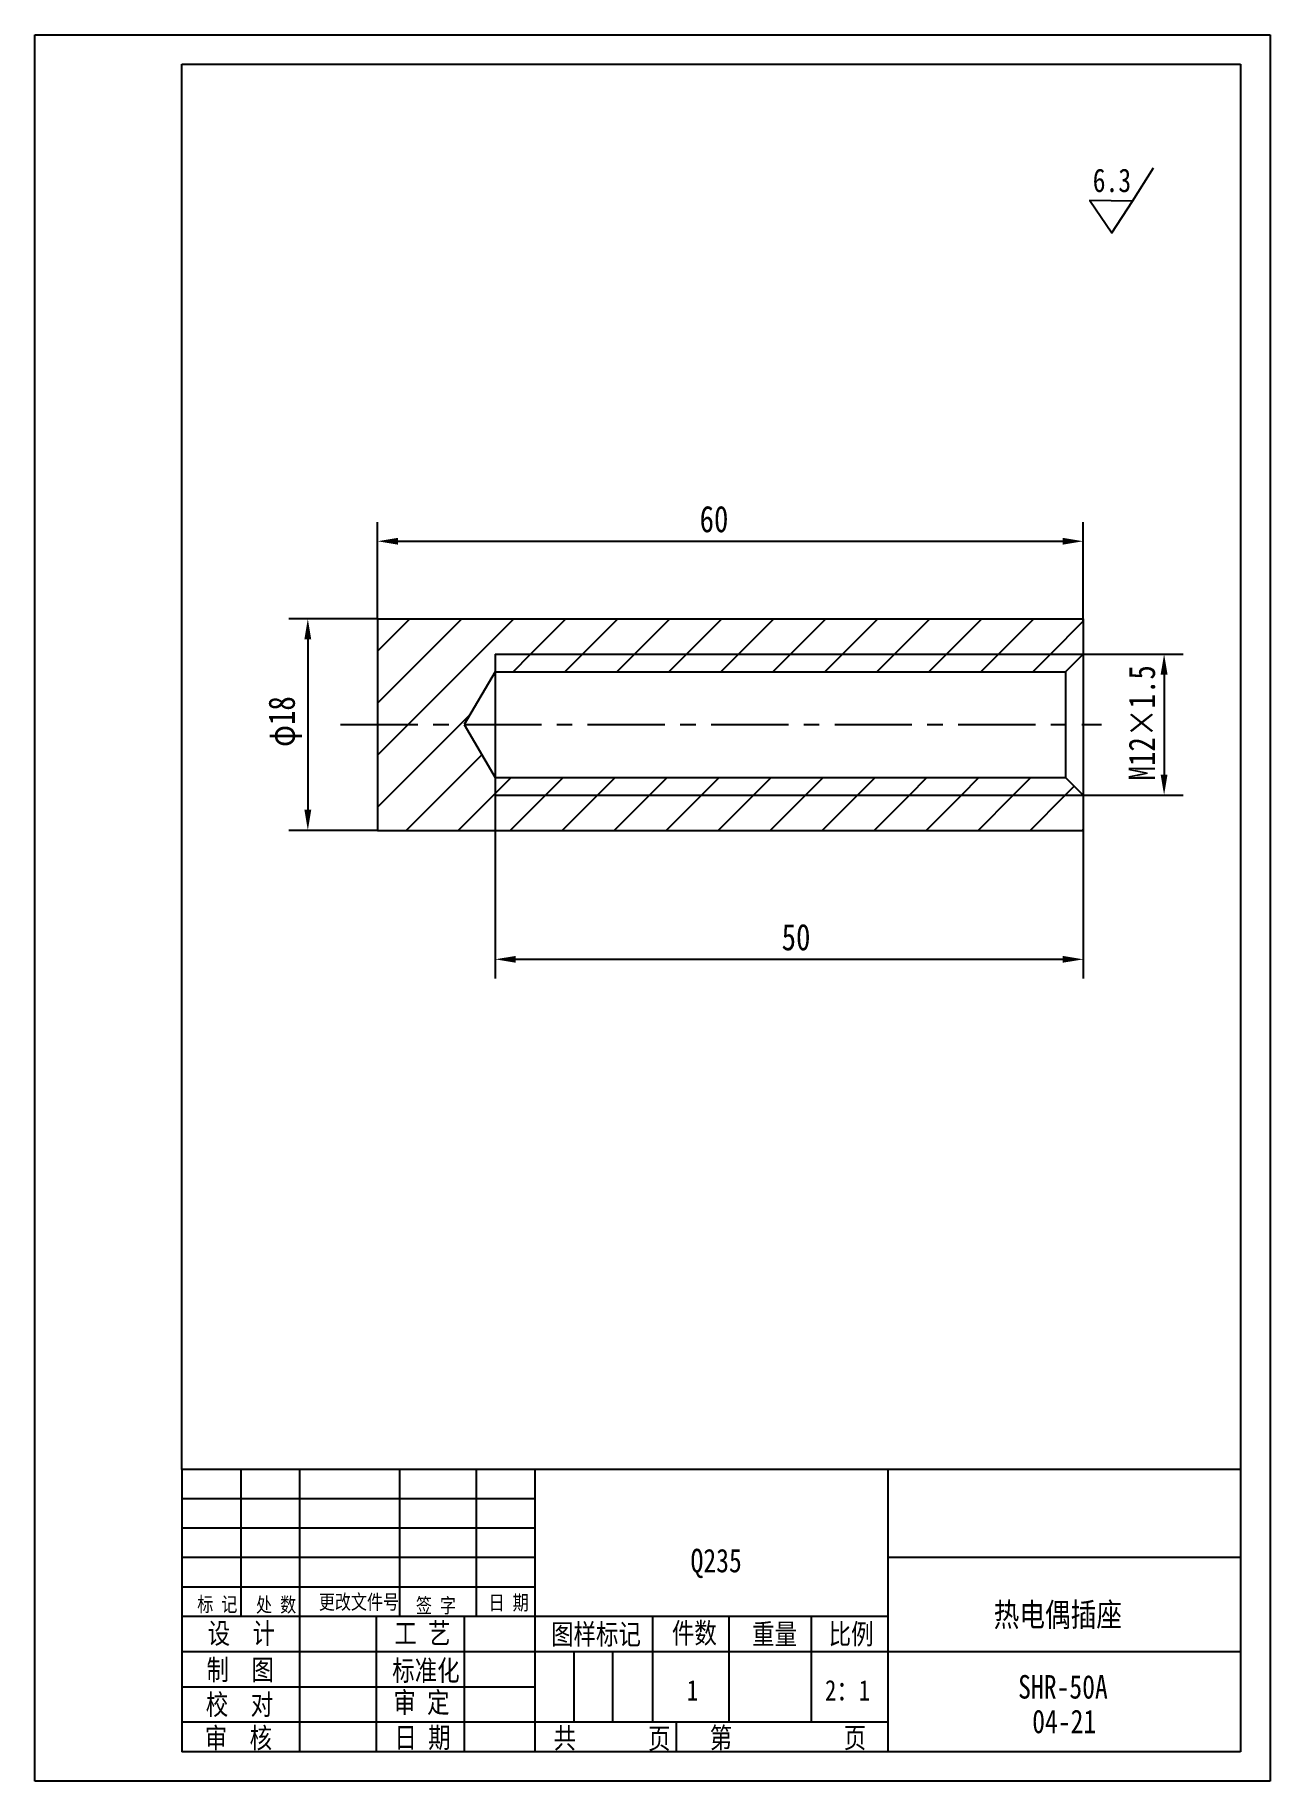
# Model space of a CAD drawing. Extents: x 338 to 548, y 125 to 422.
import ezdxf

# ---------------------------------------------------------------- set-up
doc = ezdxf.new("R2010")
doc.units = 0
doc.header["$LTSCALE"] = 10.5
doc.header["$MEASUREMENT"] = 0
doc.linetypes.add('CENTER', pattern=[2, 1.25, -0.25, 0.25, -0.25])
doc.layers.get('0').update_dxf_attribs({"color": 2, "linetype": 'CONTINUOUS'})
doc.layers.get('DEFPOINTS').update_dxf_attribs({"linetype": 'CONTINUOUS'})
doc.layers.add('PART', color=3, linetype='CONTINUOUS')
doc.layers.add('SMPEN_THICK', color=7, linetype='CONTINUOUS')
doc.styles.add('HZDX', font='', dxfattribs={"width": 0.8, "height": 4.5})
doc.styles.get("Standard").update_dxf_attribs({"font": 'txt', "height": 3.75, "bigfont": 'hzfs'})
doc.styles.get('HZDX').set_extended_font_data('SimSun')
doc.dimstyles.get("Standard").update_dxf_attribs({"dimtxt": 0.18, "dimasz": 0.18, "dimexe": 0.18, "dimexo": 0.0625, "dimgap": 0.09, "dimtad": 0, "dimtih": 1, "dimtoh": 1, "dimdec": 4, "dimzin": 0, "dimdsep": 46, "dimtxsty": 'Standard', "dimcen": 0.09, "dimadec": 0, "dimazin": 0, "dimtfac": 1, "dimtdec": 4, "dimtofl": 0, "dimtmove": 0, "dimatfit": 3, "dimfxl": 1, "dimtolj": 1, "dimtzin": 0, "dimarcsym": 0})

# ---------------------------------------------------------------- blocks, each defined once
blk = doc.blocks.new('*D4')
at = {"color": 2, "linetype": 'ByBlock', "transparency": 16777216}
for p, q in [((416.52, 292.8), (416.52, 261.34)), ((516.52, 286.52), (516.52, 261.34)), ((420.02, 264.59), (513.02, 264.59))]:
    blk.add_line(p, q, dxfattribs=at)
for points in [[(420.02, 265.17), (420.02, 264.01), (416.52, 264.59)], [(513.02, 265.17), (513.02, 264.01), (516.52, 264.59)]]:
    blk.add_solid(points, dxfattribs=at)
at = {"layer": 'DEFPOINTS', "color": 0, "linetype": 'ByBlock', "transparency": 16777216}
for p in [(416.52, 292.8), (516.52, 286.52), (516.52, 264.59)]:
    blk.add_point(p, dxfattribs=at)
at = {"color": 2, "linetype": 'ByBlock', "transparency": 16777216, "insert": (467.68, 268.34), "char_height": 4.5, "attachment_point": 5, "style": 'HZDX'}
blk.add_mtext('\\A1;50', dxfattribs=at)
blk = doc.blocks.new('*D5')
at = {"color": 2, "linetype": 'ByBlock', "transparency": 16777216}
for p, q in [((396.52, 322.52), (396.52, 338.95)), ((516.52, 322.09), (516.52, 338.95)), ((400.02, 335.7), (513.02, 335.7))]:
    blk.add_line(p, q, dxfattribs=at)
for points in [[(400.02, 336.28), (400.02, 335.12), (396.52, 335.7)], [(513.02, 336.28), (513.02, 335.12), (516.52, 335.7)]]:
    blk.add_solid(points, dxfattribs=at)
at = {"layer": 'DEFPOINTS', "color": 0, "linetype": 'ByBlock', "transparency": 16777216}
for p in [(516.52, 335.7), (396.52, 322.52), (516.52, 322.09)]:
    blk.add_point(p, dxfattribs=at)
at = {"color": 2, "linetype": 'ByBlock', "transparency": 16777216, "insert": (453.73, 339.45), "char_height": 4.5, "attachment_point": 5, "style": 'HZDX'}
blk.add_mtext('\\A1;60', dxfattribs=at)
blk = doc.blocks.new('*D6')
at = {"layer": 'DEFPOINTS', "color": 0, "transparency": 16777216}
for p in [(516.52, 316.52), (516.52, 292.52), (530.26, 292.52)]:
    blk.add_point(p, dxfattribs=at)
at = {"layer": 'SMPEN_THICK', "color": 2, "lineweight": -2, "transparency": 16777216}
for p, q in [((516.52, 316.52), (533.51, 316.52)), ((530.26, 313.02), (530.26, 296.02)), ((516.52, 292.52), (533.51, 292.52))]:
    blk.add_line(p, q, dxfattribs=at)
at = {"layer": 'SMPEN_THICK', "color": 2, "transparency": 16777216}
for points in [[(529.67, 313.02), (530.84, 313.02), (530.26, 316.52)], [(529.67, 296.02), (530.84, 296.02), (530.26, 292.52)]]:
    blk.add_solid(points, dxfattribs=at)
at = {"layer": 'SMPEN_THICK', "color": 2, "transparency": 16777216, "insert": (526.51, 304.82), "char_height": 4.5, "attachment_point": 5, "rotation": 90, "style": 'HZDX'}
blk.add_mtext('\\A1;M12×1.5', dxfattribs=at)
blk = doc.blocks.new('*D7')
at = {"color": 2, "linetype": 'ByBlock', "transparency": 16777216}
for p, q in [((396.52, 322.52), (381.42, 322.52)), ((384.67, 319.02), (384.67, 290.02)), ((396.52, 286.52), (381.42, 286.52))]:
    blk.add_line(p, q, dxfattribs=at)
for points in [[(384.09, 319.02), (385.25, 319.02), (384.67, 322.52)], [(384.09, 290.02), (385.25, 290.02), (384.67, 286.52)]]:
    blk.add_solid(points, dxfattribs=at)
at = {"layer": 'DEFPOINTS', "color": 0, "linetype": 'ByBlock', "transparency": 16777216}
for p in [(396.52, 322.52), (384.67, 286.52), (396.52, 286.52)]:
    blk.add_point(p, dxfattribs=at)
at = {"color": 2, "linetype": 'ByBlock', "transparency": 16777216, "insert": (380.83, 305.03), "char_height": 4.5, "attachment_point": 5, "rotation": 90, "style": 'HZDX'}
blk.add_mtext('\\A1;φ18', dxfattribs=at)

msp = doc.modelspace()

# ---------------------------------------------------------------- linework, layer by layer
at = {"layer": 'PART', "linetype": 'Continuous'}
for p, q in [((338.27444, 421.82003), (548.27444, 421.82003)), ((548.27444, 421.82003), (548.27444, 124.82003)), ((543.27444, 177.82003), (363.27444, 177.82003)), ((373.27444, 177.82003), (373.27444, 152.82003)), ((383.27444, 177.82003), (383.27444, 129.82003)), ((400.27444, 177.82003), (400.27444, 152.82003)), ((413.27444, 177.82003), (413.27444, 152.82003)), ((423.27444, 177.82003), (423.27444, 129.82003)), ((483.27444, 177.82003), (483.27444, 129.82003)), ((543.27444, 162.82003), (483.27444, 162.82003)), ((396.27444, 152.82003), (396.27444, 129.82003)), ((411.27444, 152.82003), (411.27444, 129.82003)), ((443.27444, 152.82003), (443.27444, 134.82003)), ((456.27444, 152.82003), (456.27444, 134.82003)), ((470.27444, 152.82003), (470.27444, 134.82003)), ((429.87444, 146.82003), (429.87444, 134.82003)), ((436.47444, 146.82003), (436.47444, 134.82003)), ((543.27444, 146.82003), (483.27444, 146.82003)), ((447.27444, 134.82003), (447.27444, 129.82003)), ((548.27444, 124.82003), (338.27444, 124.82003))]:
    msp.add_line(p, q, dxfattribs=at)
at = {"layer": 'PART', "color": 5, "linetype": 'Continuous'}
for p, q in [((363.27444, 416.82003), (543.27444, 416.82003)), ((543.27444, 416.82003), (543.27444, 129.82003)), ((396.51573, 322.51668), (516.51573, 322.51668)), ((396.51573, 322.51668), (396.51573, 286.51668)), ((516.51573, 322.51668), (516.51573, 286.51668)), ((416.51573, 316.51668), (416.51573, 292.51668)), ((513.51573, 313.51668), (516.51573, 316.51668)), ((416.51573, 313.51668), (411.26211, 304.51668)), ((416.51573, 313.51668), (513.51573, 313.51668)), ((513.51573, 313.51668), (513.51573, 295.51668)), ((411.26211, 304.51668), (416.51573, 295.51668)), ((416.51573, 295.51668), (513.51573, 295.51668)), ((513.51573, 295.51668), (516.51573, 292.51668)), ((396.51573, 286.51668), (516.51573, 286.51668)), ((363.27444, 177.82003), (363.27444, 129.82003)), ((543.27444, 129.82003), (363.27444, 129.82003))]:
    msp.add_line(p, q, dxfattribs=at)
at = {"layer": 'SMPEN_THICK', "color": 3}
msp.add_line((338.27444, 124.82003), (338.27444, 421.82003), dxfattribs=at)
at = {"layer": 'SMPEN_THICK', "color": 5}
msp.add_line((363.27444, 177.82003), (363.27444, 416.82003), dxfattribs=at)
at = {"layer": 'SMPEN_THICK'}
for p, q in [((524.88144, 393.56555), (528.4417, 399.22066)), ((396.51573, 316.99201), (402.0404, 322.51668)), ((396.51573, 308.15318), (410.87923, 322.51668)), ((401.71807, 304.51668), (419.71807, 322.51668)), ((422.5569, 316.51668), (428.5569, 322.51668)), ((431.39574, 316.51668), (437.39574, 322.51668)), ((440.23457, 316.51668), (446.23457, 322.51668)), ((449.07341, 316.51668), (455.07341, 322.51668)), ((457.91224, 316.51668), (463.91224, 322.51668)), ((466.75108, 316.51668), (472.75108, 322.51668)), ((475.58991, 316.51668), (481.58991, 322.51668)), ((484.42875, 316.51668), (490.42875, 322.51668)), ((493.26758, 316.51668), (499.26758, 322.51668)), ((502.10642, 316.51668), (508.10642, 322.51668)), ((510.94525, 316.51668), (516.51573, 322.08716)), ((416.51573, 316.51668), (516.51573, 316.51668)), ((419.5569, 313.51668), (422.5569, 316.51668)), ((428.39574, 313.51668), (431.39574, 316.51668)), ((437.23457, 313.51668), (440.23457, 316.51668)), ((446.07341, 313.51668), (449.07341, 316.51668)), ((454.91224, 313.51668), (457.91224, 316.51668)), ((463.75108, 313.51668), (466.75108, 316.51668)), ((472.58991, 313.51668), (475.58991, 316.51668)), ((481.42875, 313.51668), (484.42875, 316.51668)), ((490.26758, 313.51668), (493.26758, 316.51668)), ((499.10642, 313.51668), (502.10642, 316.51668)), ((507.94525, 313.51668), (510.94525, 316.51668)), ((396.51573, 290.47551), (412.25103, 306.21081)), ((396.51573, 299.31435), (401.71807, 304.51668)), ((401.39574, 286.51668), (414.26002, 299.38096)), ((416.51573, 292.79784), (419.23457, 295.51668)), ((425.07341, 292.51668), (428.07341, 295.51668)), ((433.91224, 292.51668), (436.91224, 295.51668)), ((442.75108, 292.51668), (445.75108, 295.51668)), ((451.58991, 292.51668), (454.58991, 295.51668)), ((460.42875, 292.51668), (463.42875, 295.51668)), ((469.26758, 292.51668), (472.26758, 295.51668)), ((478.10642, 292.51668), (481.10642, 295.51668)), ((486.94525, 292.51668), (489.94525, 295.51668)), ((495.78409, 292.51668), (498.78409, 295.51668)), ((504.62292, 292.51668), (507.62292, 295.51668)), ((513.46176, 292.51668), (514.98874, 294.04367)), ((410.23457, 286.51668), (416.51573, 292.79784)), ((416.51573, 292.51668), (516.51573, 292.51668)), ((419.07341, 286.51668), (425.07341, 292.51668)), ((427.91224, 286.51668), (433.91224, 292.51668)), ((436.75108, 286.51668), (442.75108, 292.51668)), ((445.58991, 286.51668), (451.58991, 292.51668)), ((454.42875, 286.51668), (460.42875, 292.51668)), ((463.26758, 286.51668), (469.26758, 292.51668)), ((472.10642, 286.51668), (478.10642, 292.51668)), ((480.94525, 286.51668), (486.94525, 292.51668)), ((489.78409, 286.51668), (495.78409, 292.51668)), ((498.62292, 286.51668), (504.62292, 292.51668)), ((507.46176, 286.51668), (513.46176, 292.51668)), ((516.30059, 286.51668), (516.51573, 286.73182)), ((423.27444, 172.82003), (363.27444, 172.82003)), ((423.27444, 167.82003), (363.27444, 167.82003)), ((423.27444, 162.82003), (363.27444, 162.82003)), ((423.27444, 157.82003), (363.27444, 157.82003)), ((483.27444, 152.82003), (363.27444, 152.82003)), ((483.27444, 146.82003), (363.27444, 146.82003)), ((423.27444, 140.82003), (363.27444, 140.82003)), ((483.27444, 134.82003), (363.27444, 134.82003))]:
    msp.add_line(p, q, dxfattribs=at)
at = {"layer": 'SMPEN_THICK', "linetype": 'CENTER'}
msp.add_line((390.25013, 304.51668), (519.62804, 304.51668), dxfattribs=at)
at = {"layer": 'SMPEN_THICK'}
msp.add_lwpolyline([(524.88144, 393.56555), (517.62016, 393.63102), (521.3518, 388.17111)], close=True, dxfattribs=at)

# ---------------------------------------------------------------- texts
at = {"layer": 'SMPEN_THICK', "style": 'HZDX', "width": 0.8}
for s, height, p in [('6.3', 4, (518.12222, 395.08935)), ('Q235', 4, (449.7468, 160.32616)), ('标 记', 2.5, (365.87329, 153.64367)), ('处 数', 2.5, (375.86955, 153.56361)), ('更改文件号', 2.5, (386.5446, 154.04083)), ('签 字', 2.5, (403.04538, 153.42631)), ('日 期', 2.5, (415.40985, 153.91792)), ('热电偶插座', 4, (501.2793, 151.12498)), ('设  计', 3.5, (367.63513, 148.20193)), ('工 艺', 3.5, (399.38787, 148.21317)), ('图样标记', 3.5, (426.03251, 148.04075)), ('件数', 3.5, (446.5752, 148.24653)), ('重量', 3.5, (460.22055, 148.06358)), ('比例', 3.5, (473.22546, 148.0864)), ('制  图', 3.5, (367.45209, 142.01682)), ('标准化', 3.5, (399.0218, 141.87952)), ('SHR-50A', 4, (505.44077, 138.84851)), ('校  对', 3.5, (367.32632, 136.09471)), ('审 定', 3.5, (399.22767, 136.44901)), ('1', 3.5, (449.11731, 138.50918)), ('2：1', 3.5, (472.61863, 138.50918)), ('04-21', 4, (507.83134, 132.9658)), ('审  核', 3.5, (367.14329, 130.4012)), ('日 期', 3.5, (399.39559, 130.47949)), ('共', 3.5, (426.46708, 130.38855)), ('页', 3.5, (442.52631, 130.30849)), ('第', 3.5, (453.00317, 130.4342)), ('页', 3.5, (475.79989, 130.4342))]:
    msp.add_text(s, height=height, dxfattribs=at).set_placement(p)

# ---------------------------------------------------------------- dimensions: what is measured, and where the dimension line sits
at = {"layer": 'SMPEN_THICK'}
for base, p1, p2, text, picture, middle in [((516.51573, 335.70154), (396.51573, 322.51668), (516.51573, 322.08716), '60', '*D5', (453.72914, 335.70154)), ((516.51573, 264.59156), (416.51573, 292.79784), (516.51573, 286.51668), '50', '*D4', (467.68057, 264.59156))]:
    dim = msp.add_linear_dim(base=base, p1=p1, p2=p2, text=text, dimstyle='Standard', override={"dimtxt": 5, "dimasz": 3.5, "dimexe": 3.25, "dimexo": 0, "dimgap": 1.5, "dimtad": 1, "dimtih": 0, "dimtoh": 0, "dimzin": 8, "dimtxsty": 'HZDX', "dimclrd": 2, "dimclre": 2, "dimclrt": 2, "dimtm": 0.115, "dimtfac": 0.66667, "dimtofl": 1, "dimatfit": 1, "dimtvp": 5, "dimtzin": 8}, dxfattribs=at)
    dim.commit()
    dim.dimension.update_dxf_attribs({"geometry": picture, "text_midpoint": middle, "dimtype": 160})
for base, p1, p2, text, picture, middle in [((384.66956, 286.51668), (396.51573, 322.51668), (396.51573, 286.51668), 'φ18', '*D7', (384.66956, 305.02665)), ((530.25532, 292.51668), (516.51573, 316.51668), (516.51573, 292.51668), 'M12×1.5', '*D6', (530.25532, 304.81847))]:
    dim = msp.add_linear_dim(base=base, p1=p1, p2=p2, angle=90, text=text, dimstyle='Standard', override={"dimtxt": 5, "dimasz": 3.5, "dimexe": 3.25, "dimexo": 0, "dimgap": 1.5, "dimtad": 1, "dimtih": 0, "dimtoh": 0, "dimzin": 8, "dimtxsty": 'HZDX', "dimclrd": 2, "dimclre": 2, "dimclrt": 2, "dimtm": 0.115, "dimtfac": 0.66667, "dimtofl": 1, "dimatfit": 1, "dimtvp": 5, "dimtzin": 8}, dxfattribs=at)
    dim.commit()
    dim.dimension.update_dxf_attribs({"geometry": picture, "text_midpoint": middle, "dimtype": 160})

doc.saveas('drawing.dxf')
